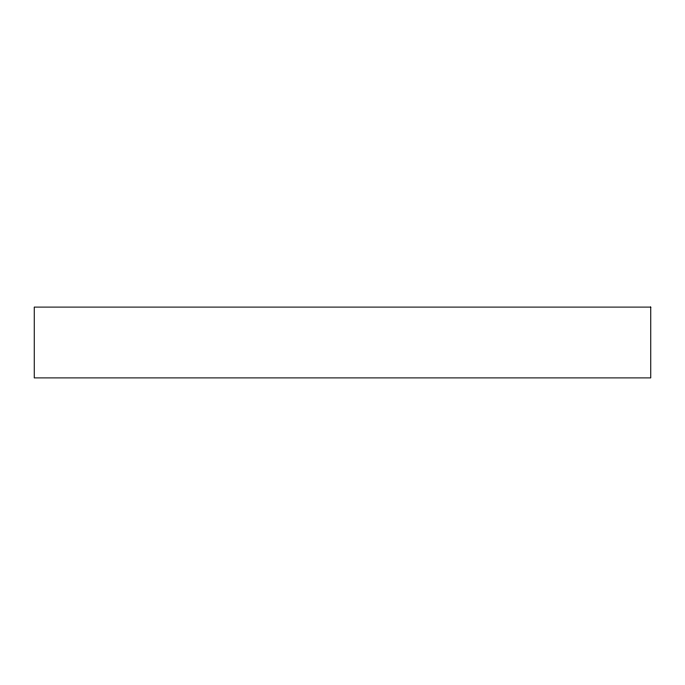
<?xml version="1.0" encoding="UTF-8"?>
<svg xmlns="http://www.w3.org/2000/svg" width="685" height="685" viewBox="0 0 685 685"><rect width="100%" height="100%" fill="white"/><g stroke="black" fill="none" stroke-linecap="round" stroke-linejoin="round"><path stroke-width="1.03" d="M650.75 307.103L34.25 307.103L34.25 377.897L650.75 377.897L650.75 307.103"/></g></svg>
